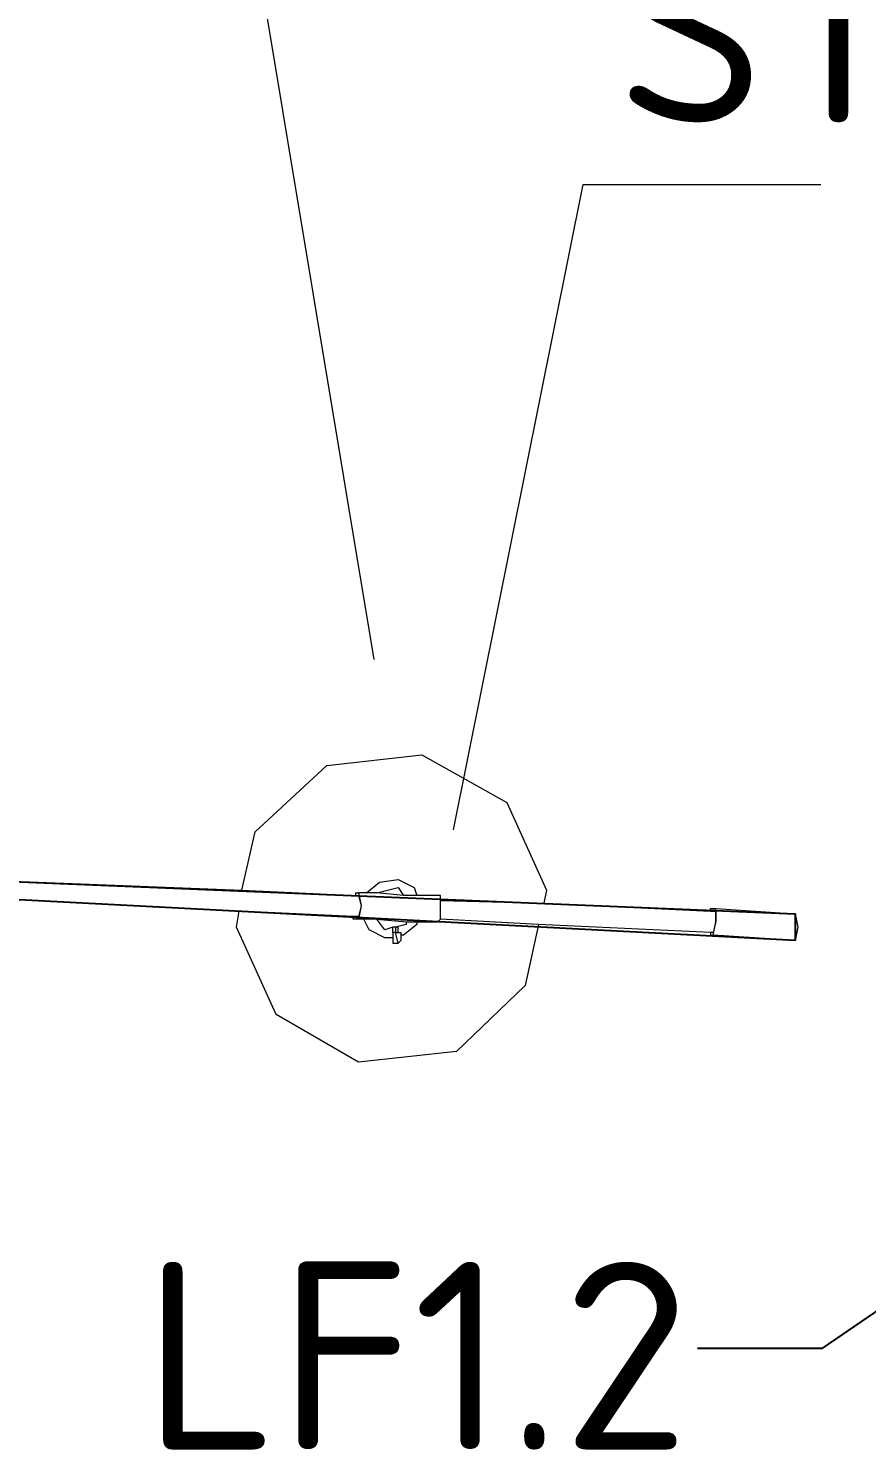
# Model space of a CAD drawing. Header units: millimetres. Extents: x 3050 to 430575, y -569542 to 36130.
# Drawn here: x 297365 to 297993, y -468136 to -467073 of the extents above; entities that cross this region are included whole.
import ezdxf

# ---------------------------------------------------------------- set-up
doc = ezdxf.new("R2010")
doc.units = ezdxf.units.MM
doc.layers.add('PDF _Геометрия', color=7, linetype='Continuous')
doc.layers.add('PDF _Текст', color=7, linetype='Continuous')
doc.styles.add('PDF ISOCPEUR', font='isocpeur.ttf')

# ---------------------------------------------------------------- blocks, each defined once
blk = doc.blocks.new('ТХ3 4 этаж')
at = {"layer": 'PDF _Геометрия', "color": 5, "lineweight": 9}
for points in [[(11716.1, -51041.4), (11397.9, -49130), (11211.6, -49130)], [(11834.8, -51296.2), (12029, -50330), (12384.8, -50330)]]:
    blk.add_lwpolyline(points, dxfattribs=at)
at = {"layer": 'PDF _Геометрия', "color": 5, "lineweight": 0}
for points in [[(10907.2, -51362.6), (11517.9, -51386.4), (11537.7, -51299.1), (11644.8, -51200), (11787.5, -51184.1), (11914.4, -51255.5), (11973.9, -51386.4), (11969.9, -51406.2)], [(11688.4, -51394.3), (11692.3, -51394.3), (11696.3, -51410.1), (11692.3, -51426), (11688.4, -51426), (11684.4, -51426), (11513.9, -51418.1), (10907.2, -51386.4), (10907.2, -51374.5), (10907.2, -51362.6), (10907.2, -51358.6), (10899.3, -51354.6), (10871.5, -51350.7)], [(11704.2, -51390.3), (11724.1, -51374.5), (11751.8, -51370.5), (11775.6, -51382.4), (11779.6, -51394.3)], [(11517.9, -51386.4), (11688.4, -51394.3), (11688.4, -51390.3), (11692.3, -51390.3)], [(11779.6, -51433.9), (11811.3, -51433.9), (11815.3, -51430), (11815.3, -51414.1), (11815.3, -51402.2), (11815.3, -51394.3), (11779.6, -51394.3), (11759.8, -51394.3), (11720.1, -51390.3), (11704.2, -51390.3), (11692.3, -51390.3), (11696.3, -51410.1), (11692.3, -51430), (11684.4, -51430), (11684.4, -51426)], [(11720.1, -51390.3), (11751.8, -51382.4), (11759.8, -51394.3)], [(11815.3, -51402.2), (11969.9, -51406.2), (12219.7, -51418.1), (12227.7, -51418.1), (12227.7, -51433.9), (12223.7, -51449.8), (12219.7, -51449.8), (12219.7, -51453.8), (12223.7, -51453.8)], [(12219.7, -51418.1), (12219.7, -51414.1), (12227.7, -51414.1)], [(11962, -51437.9), (11942.2, -51529.1), (11839.1, -51628.2), (11692.3, -51644.1), (11569.4, -51572.7), (11509.9, -51441.9), (11513.9, -51418.1)], [(11720.1, -51430), (11700.3, -51430), (11692.3, -51430)], [(11743.9, -51457.7), (11732, -51457.7), (11708.2, -51445.8), (11700.3, -51430)], [(11751.8, -51449.8), (11751.8, -51441.9), (11747.9, -51441.9), (11743.9, -51441.9), (11732, -51445.8), (11720.1, -51430), (11763.7, -51433.9), (11779.6, -51433.9), (11779.6, -51437.9), (11759.8, -51453.8), (11755.8, -51453.8)], [(11763.7, -51433.9), (11763.7, -51437.9), (11747.9, -51441.9), (11747.9, -51449.8), (11751.8, -51449.8), (11755.8, -51449.8), (11755.8, -51453.8), (11755.8, -51461.7), (11751.8, -51465.7)], [(12219.7, -51449.8), (11962, -51437.9), (11815.3, -51430)], [(11743.9, -51449.8), (11743.9, -51457.7), (11743.9, -51465.7), (11751.8, -51465.7), (11747.9, -51449.8), (11743.9, -51449.8), (11743.9, -51441.9)]]:
    blk.add_lwpolyline(points, dxfattribs=at)
at = {"layer": 'PDF _Геометрия', "color": 5, "lineweight": 25}
blk.add_lwpolyline([(12346.6, -51461.7), (10907.2, -51386.4), (10899.3, -51398.2), (10728.7, -51402.2), (10701, -51410.1), (10661.3, -51410.1), (10617.7, -51410.1), (10601.9, -51386.4), (10597.9, -51362.6), (10605.8, -51334.8), (10629.6, -51318.9), (10665.3, -51318.9), (10705, -51322.9), (10732.7, -51334.8), (10899.3, -51354.6), (10907.2, -51362.6), (12346.6, -51422)], close=True, dxfattribs=at)
at = {"layer": 'PDF _Геометрия', "color": 5, "lineweight": 0}
blk.add_lwpolyline([(12227.7, -51433.9), (12227.7, -51414.1), (12346.6, -51422), (12350.6, -51441.9), (12346.6, -51461.7), (12223.7, -51453.8)], close=True, dxfattribs=at)
at = {"layer": 'PDF _Геометрия', "color": 5, "lineweight": 25}
blk.add_lwpolyline([(12949.4, -51687.7), (12386.3, -52072.4), (12199.9, -52072.4)], dxfattribs=at)
at = {"layer": 'PDF _Текст', "color": 5, "lineweight": 30, "char_height": 281.03, "style": 'PDF ISOCPEUR'}
for s, insert, attachment_point in [('ST4', (12078.3, -50096.6), 4), ('LF1.2', (12189.1, -52083.4), 6)]:
    blk.add_mtext(s, dxfattribs=dict(at, insert=insert, attachment_point=attachment_point))

msp = doc.modelspace()

# ---------------------------------------------------------------- block references
at = {"xscale": 0.5, "yscale": 0.5, "zscale": 0.5}
msp.add_blockref('ТХ3 4 этаж', (291766.25, -442024.29), dxfattribs=at)

doc.saveas('drawing.dxf')
